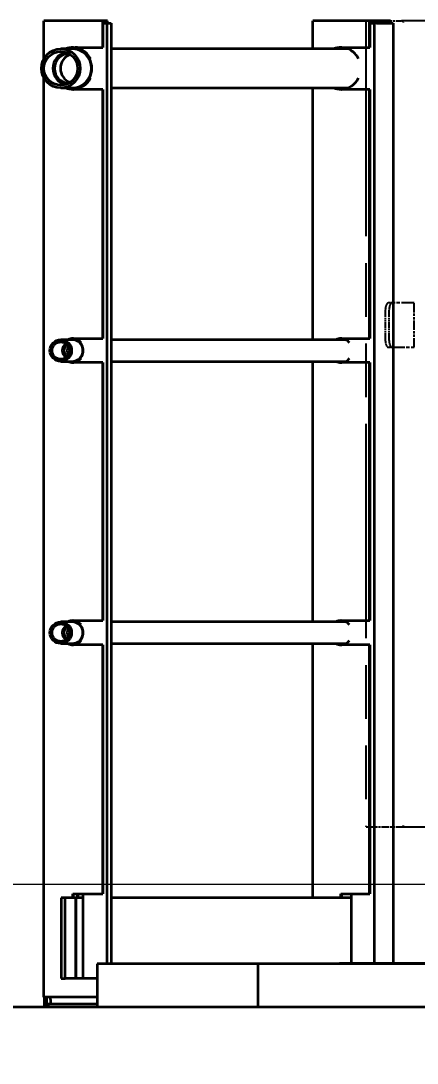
# Model space of a CAD drawing. Header units: millimetres. Extents: x 0 to 42050, y 0 to 29700.
# Drawn here: x 22827 to 23318, y 26642 to 27935 of the extents above; entities that cross this region are included whole.
import ezdxf

# ---------------------------------------------------------------- set-up
doc = ezdxf.new("R2010")
doc.units = ezdxf.units.MM
doc.header["$LTSCALE"] = 50
doc.linetypes.add('DOUBLE_DASH_CHAIN', pattern=[1.2403, 0.6614, -0.0827, 0.1654, -0.0827, 0.1654, -0.0827])
for name, color, linetype, lineweight in [('Dimension', 7, 'Continuous', 18), ('Hatch', 7, 'Continuous', 18), ('Reference', 7, 'DOUBLE_DASH_CHAIN', 25), ('Visible', 7, 'Continuous', 35)]:
    doc.layers.add(name, color=color, linetype=linetype, lineweight=lineweight)
doc.styles.add('Title', font='arial.ttf')
doc.dimstyles.new('Default - Method 2b', dxfattribs={"dimscale": 50, "dimtxt": 3, "dimasz": 2.5, "dimexe": 3, "dimexo": 0.5, "dimgap": 0.7, "dimtad": 0, "dimtoh": 1, "dimdec": 1, "dimrnd": 1e-08, "dimtxsty": 'Title', "dimcen": 0.09, "dimdle": 10, "dimclrd": 256, "dimclre": 256, "dimclrt": 7, "dimadec": 0, "dimazin": 2, "dimtfac": 0.833333, "dimtdec": 1, "dimtmove": 0, "dimatfit": 3, "dimfxl": 1, "dimtolj": 1, "dimlwd": -1, "dimlwe": -1, "dimarcsym": 0})
pattern_1 = [(10.0149, (0, 0), (-27.6073, 156.33106), [])]

# ---------------------------------------------------------------- blocks, each defined once
blk = doc.blocks.new('*D40')
at = {"layer": 'Defpoints', "color": 0, "transparency": 16777216}
for p in [(23797.6, 26863.8), (21698.2, 20352.3), (22531.3, 20352.3)]:
    blk.add_point(p, dxfattribs=at)
at = {"layer": 'Dimension', "transparency": 16777216}
for p, q in [((23772.6, 26863.8), (21548.2, 26863.8)), ((21698.2, 26738.8), (21698.2, 23852.9)), ((21698.2, 20477.3), (21698.2, 23363.1)), ((22506.3, 20352.3), (21548.2, 20352.3))]:
    blk.add_line(p, q, dxfattribs=at)
for points in [[(21677.4, 26738.8), (21719, 26738.8), (21698.2, 26863.8)], [(21677.4, 20477.3), (21719, 20477.3), (21698.2, 20352.3)]]:
    blk.add_solid(points, dxfattribs=at)
at = {"layer": 'Dimension', "color": 7, "transparency": 16777216, "insert": (21774.8, 23398.1), "char_height": 150, "attachment_point": 7, "rotation": 90, "style": 'Title'}
blk.add_mtext('\\A1;6511', dxfattribs=at)

msp = doc.modelspace()

# ---------------------------------------------------------------- hatches: boundary and pattern name
at = {"layer": 'Hatch'}
h = msp.add_hatch(dxfattribs=at)
h.set_pattern_fill('ANSI31', color=256, scale=1270, angle=295.01482, style=0)
h.set_pattern_definition([(340.0148, (0, 0), (54.2571, 149.19025), [])])
edge = h.paths.add_edge_path()
edge.add_ellipse((22876.26, 27876.33), major_axis=(0, 24.15), ratio=1, start_angle=0, end_angle=360)
edge = h.paths.add_edge_path(flags=0)
edge.add_ellipse((22876.26, 27876.33), major_axis=(-20.9, 0), ratio=1, start_angle=0, end_angle=360)
h = msp.add_hatch(dxfattribs=at)
h.set_pattern_fill('ANSI31', color=256, scale=1270, angle=205.01467, style=0)
h.set_pattern_definition([(250.01467, (0, 0), (149.1901, -54.2575), [])])
edge = h.paths.add_edge_path()
edge.add_ellipse((22876.26, 27526.33), major_axis=(13.45, 0), ratio=1, start_angle=0, end_angle=360)
edge = h.paths.add_edge_path(flags=0)
edge.add_ellipse((22876.26, 27526.33), major_axis=(0, 10.8), ratio=1, start_angle=0, end_angle=360)
h = msp.add_hatch(dxfattribs=at)
h.set_pattern_fill('ANSI31', color=256, scale=1270, angle=-34.98511, style=0)
h.set_pattern_definition(pattern_1)
edge = h.paths.add_edge_path()
edge.add_ellipse((22876.26, 27176.33), major_axis=(13.45, 0), ratio=1, start_angle=0, end_angle=360)
edge = h.paths.add_edge_path(flags=0)
edge.add_ellipse((22876.26, 27176.33), major_axis=(-10.8, 0), ratio=1, start_angle=0, end_angle=360)
h = msp.add_hatch(dxfattribs=at)
h.set_pattern_fill('ANSI31', color=256, scale=1270, angle=220.01465, style=0)
h.set_pattern_definition([(265.01465, (0, 0), (158.14944, -13.79554), [])])
h.paths.add_polyline_path([(22881.76, 26747.33), (22881.76, 26847.33), (22876.76, 26847.33), (22876.76, 26747.33)])
h = msp.add_hatch(dxfattribs=at)
h.set_pattern_fill('ANSI31', color=256, scale=1270, angle=-34.98511, style=0)
h.set_pattern_definition(pattern_1)
h.paths.add_polyline_path([(23121.26, 26765.33), (22921.26, 26765.33), (22921.26, 26712.33), (23121.26, 26712.33)])

# ---------------------------------------------------------------- linework, layer by layer
at = {"layer": 'Reference', "color": 9, "ltscale": 8.042114, "true_color": 0xc0c0c0}
msp.add_line((23254.72, 27934.06), (23254.72, 26936.6), dxfattribs=at)
at = {"layer": 'Reference', "color": 9, "ltscale": 0.29193, "true_color": 0xc0c0c0}
for p, q in [((23255.99, 27935.33), (23298.8, 27935.33)), ((23255.99, 26935.33), (23298.8, 26935.33))]:
    msp.add_line(p, q, dxfattribs=at)
at = {"layer": 'Reference', "color": 9, "ltscale": 4.12641, "true_color": 0xc0c0c0}
for p, q in [((23536.6, 27935.33), (23298.8, 27935.33)), ((23298.8, 26935.33), (23536.6, 26935.33))]:
    msp.add_line(p, q, dxfattribs=at)
at = {"layer": 'Reference', "color": 9, "ltscale": 0.031642, "true_color": 0xc0c0c0}
for p, q in [((23287.02, 27585.33), (23282.37, 27585.33)), ((23282.37, 27530.33), (23287.02, 27530.33))]:
    msp.add_line(p, q, dxfattribs=at)
at = {"layer": 'Reference', "color": 9, "ltscale": 0.478651, "true_color": 0xc0c0c0}
for p, q in [((23314.61, 27585.33), (23287.02, 27585.33)), ((23287.02, 27530.33), (23314.61, 27530.33))]:
    msp.add_line(p, q, dxfattribs=at)
at = {"layer": 'Reference', "color": 9, "ltscale": 0.349066, "true_color": 0xc0c0c0}
msp.add_line((23314.61, 27530.33), (23314.61, 27585.33), dxfattribs=at)
at = {"layer": 'Reference', "color": 9, "ltscale": 0.222097, "true_color": 0xc0c0c0}
for p, q in [((23278.71, 27575.33), (23278.71, 27540.33)), ((23283.36, 27575.33), (23283.36, 27540.33))]:
    msp.add_line(p, q, dxfattribs=at)
at = {"layer": 'Reference', "color": 9, "ltscale": 0.017504, "true_color": 0xc0c0c0}
for centre, major_axis in [((23256.72, 27933.33), (-1.65, 1.65)), ((23256.72, 26937.33), (-1.65, -1.65))]:
    msp.add_ellipse(centre, major_axis=major_axis, ratio=0.6813879, start_param=5.6850602, end_param=6.8813104, dxfattribs=at)
at = {"layer": 'Reference', "color": 9, "ltscale": 0.024152, "true_color": 0xc0c0c0}
for centre, major_axis, start_param, end_param in [((23299.53, 27933.33), (-1.65, 1.65), 4.1142639, 5.6850602), ((23299.53, 26937.33), (-1.65, -1.65), 0.5981251, 2.1689214)]:
    msp.add_ellipse(centre, major_axis=major_axis, ratio=0.6813879, start_param=start_param, end_param=end_param, dxfattribs=at)
at = {"layer": 'Reference', "color": 9, "ltscale": 0.099622, "true_color": 0xc0c0c0}
for centre, major_axis, start_param, end_param in [((23282.37, 27575.33), (0, 10), 0, 1.5707963), ((23287.02, 27575.33), (0, 10), 0, 1.5707963), ((23282.37, 27540.33), (0, -10), 4.712389, 6.2831853), ((23287.02, 27540.33), (0, -10), 4.712389, 6.2831853)]:
    msp.add_ellipse(centre, major_axis=major_axis, ratio=0.3658501, start_param=start_param, end_param=end_param, dxfattribs=at)
at = {"layer": 'Visible', "color": 9, "true_color": 0xc0c0c0}
for p, q in [((22928.11, 27935.33), (22855.28, 27935.33)), ((22855.28, 27888.29), (22855.28, 27935.33)), ((22934.2, 27935.33), (22928.11, 27935.33)), ((22928.11, 27935.33), (22928.11, 27902.33)), ((22928.32, 27932.33), (22928.32, 27902.33)), ((22928.45, 27932.33), (22928.32, 27932.33)), ((22928.45, 27932.33), (22933.44, 27932.33)), ((22933.44, 27932.33), (22933.44, 26765.33)), ((22934.05, 27932.33), (22933.44, 27932.33)), ((22934.05, 27932.33), (22938.24, 27932.33)), ((22934.2, 27932.33), (22934.2, 27935.33)), ((22938.24, 27932.33), (22938.85, 27932.33)), ((22938.85, 27932.33), (22938.85, 26765.33)), ((23258.79, 27935.33), (23189.06, 27935.33)), ((23189.06, 27900.48), (23189.06, 27935.33)), ((23285.4, 27935.33), (23258.79, 27935.33)), ((23258.79, 27935.33), (23258.79, 27902.33)), ((23259.68, 27932.33), (23259.68, 27902.33)), ((23260.27, 27932.33), (23259.68, 27932.33)), ((23260.27, 27932.33), (23265.05, 27932.33)), ((23265.05, 27932.33), (23265.05, 26766.42)), ((23267.71, 27932.33), (23265.05, 27932.33)), ((23267.71, 27932.33), (23286.04, 27932.33)), ((23285.4, 27932.33), (23285.4, 27935.33)), ((23286.04, 27932.33), (23288.7, 27932.33)), ((23288.7, 27932.33), (23288.7, 26766.42)), ((22890.29, 27900.48), (22876.26, 27900.48)), ((22900.19, 27900.48), (22890.77, 27900.48)), ((22891.7, 27902.33), (22928.11, 27902.33)), ((22896.99, 27902.33), (22903.01, 27898.84)), ((22928.11, 27902.33), (22928.32, 27902.33)), ((23233.21, 27900.48), (22938.85, 27900.48)), ((23217.64, 27901.22), (23217.64, 27900.48)), ((23223.92, 27902.33), (23258.79, 27902.33)), ((23230.15, 27902.33), (23235.91, 27898.84)), ((23258.79, 27902.33), (23259.68, 27902.33)), ((22855.28, 26724.33), (22855.28, 27864.36)), ((22876.26, 27852.18), (22890.29, 27852.18)), ((22890.77, 27852.18), (22899.65, 27852.18)), ((22938.85, 27852.18), (23232.69, 27852.18)), ((23189.06, 27539.78), (23189.06, 27852.18)), ((23217.64, 27852.18), (23217.64, 27851.43)), ((23220.94, 27852.18), (23220.94, 27850.65)), ((22928.11, 27850.33), (22891.7, 27850.33)), ((22928.11, 27850.33), (22928.11, 27541.33)), ((22928.32, 27850.33), (22928.11, 27850.33)), ((22928.32, 27850.33), (22928.32, 27541.33)), ((23258.79, 27850.33), (23223.92, 27850.33)), ((23258.79, 27850.33), (23258.79, 27541.33)), ((23259.68, 27850.33), (23258.79, 27850.33)), ((23259.68, 27850.33), (23259.68, 27541.33)), ((22891.7, 27541.33), (22928.11, 27541.33)), ((22894.05, 27541.33), (22897.52, 27539.32)), ((22928.11, 27541.33), (22928.32, 27541.33)), ((23223.92, 27541.33), (23258.79, 27541.33)), ((23227.33, 27541.33), (23230.66, 27539.32)), ((23258.79, 27541.33), (23259.68, 27541.33)), ((22890.29, 27539.78), (22876.26, 27539.78)), ((22896.73, 27539.78), (22890.77, 27539.78)), ((23229.9, 27539.78), (22938.85, 27539.78)), ((22876.26, 27512.88), (22890.29, 27512.88)), ((22890.77, 27512.88), (22896.67, 27512.88)), ((22928.11, 27511.33), (22891.7, 27511.33)), ((22928.11, 27511.33), (22928.11, 27191.33)), ((22928.32, 27511.33), (22928.11, 27511.33)), ((22928.32, 27511.33), (22928.32, 27191.33)), ((22938.85, 27512.88), (23229.84, 27512.88)), ((23189.06, 27189.78), (23189.06, 27512.88)), ((23220.94, 27512.88), (23220.94, 27511.89)), ((23258.79, 27511.33), (23223.92, 27511.33)), ((23258.79, 27511.33), (23258.79, 27191.33)), ((23259.68, 27511.33), (23258.79, 27511.33)), ((23259.68, 27511.33), (23259.68, 27191.33)), ((22890.29, 27189.78), (22876.26, 27189.78)), ((22896.73, 27189.78), (22890.77, 27189.78)), ((22891.7, 27191.33), (22928.11, 27191.33)), ((22894.05, 27191.33), (22897.52, 27189.32)), ((22928.11, 27191.33), (22928.32, 27191.33)), ((23229.9, 27189.78), (22938.85, 27189.78)), ((23223.92, 27191.33), (23258.79, 27191.33)), ((23227.33, 27191.33), (23230.66, 27189.32)), ((23258.79, 27191.33), (23259.68, 27191.33)), ((22876.26, 27162.88), (22890.29, 27162.88)), ((22890.77, 27162.88), (22896.67, 27162.88)), ((22928.11, 27161.33), (22891.7, 27161.33)), ((22928.11, 27161.33), (22928.11, 26852.33)), ((22928.32, 27161.33), (22928.11, 27161.33)), ((22928.32, 27161.33), (22928.32, 26852.33)), ((22938.85, 27162.88), (23229.84, 27162.88)), ((23189.06, 26847.33), (23189.06, 27162.88)), ((23220.94, 27162.88), (23220.94, 27161.89)), ((23258.79, 27161.33), (23223.92, 27161.33)), ((23258.79, 27161.33), (23258.79, 26852.33)), ((23259.68, 27161.33), (23258.79, 27161.33)), ((23259.68, 27161.33), (23259.68, 26852.33)), ((22881.76, 26847.33), (22876.76, 26847.33)), ((22876.76, 26847.33), (22876.76, 26747.33)), ((22881.76, 26747.33), (22881.76, 26847.33)), ((22894.8, 26847.33), (22881.76, 26847.33)), ((22891.2, 26847.33), (22891.2, 26852.33)), ((22891.2, 26852.33), (22928.11, 26852.33)), ((22891.4, 26852.33), (22891.4, 26847.33)), ((22894.8, 26747.33), (22894.8, 26847.33)), ((22894.8, 26847.33), (22894.87, 26847.33)), ((22894.87, 26847.33), (22894.87, 26747.33)), ((22903.51, 26847.33), (22894.87, 26847.33)), ((22897.08, 26847.33), (22897.08, 26852.33)), ((22897.28, 26852.33), (22897.28, 26847.33)), ((22903.51, 26852.33), (22903.51, 26747.33)), ((22928.11, 26852.33), (22928.32, 26852.33)), ((23236.39, 26847.33), (22938.85, 26847.33)), ((23223.45, 26847.33), (23223.45, 26852.33)), ((23223.45, 26852.33), (23258.79, 26852.33)), ((23224.33, 26852.33), (23224.33, 26847.33)), ((23236.39, 26852.33), (23236.39, 26766.42)), ((23258.79, 26852.33), (23259.68, 26852.33)), ((22876.76, 26747.33), (22881.76, 26747.33)), ((22894.8, 26747.33), (22881.76, 26747.33)), ((22894.87, 26747.33), (22894.8, 26747.33)), ((22897.31, 26747.33), (22894.87, 26747.33)), ((22921.26, 26747.33), (22897.31, 26747.33)), ((22864.26, 26724.33), (22855.28, 26724.33)), ((22855.89, 26712.33), (22855.89, 26724.33)), ((22858.88, 26712.33), (22858.88, 26724.33)), ((22921.26, 26715.33), (22860.42, 26715.33)), ((22860.42, 26715.33), (22860.42, 26712.33)), ((22863.6, 26721.33), (22863.6, 26724.33)), ((22863.6, 26721.33), (22863.6, 26715.33)), ((22921.26, 26724.33), (22864.26, 26724.33)), ((22801.26, 26712.33), (22921.26, 26712.33)), ((23121.26, 26712.33), (23482.62, 26712.33))]:
    msp.add_line(p, q, dxfattribs=at)
at = {"layer": 'Visible'}
for p, q in [((23121.26, 26765.33), (22921.26, 26765.33)), ((22921.26, 26765.33), (22921.26, 26712.33)), ((23121.26, 26712.33), (23121.26, 26765.33)), ((23581.72, 26765.33), (23121.26, 26765.33)), ((23221.86, 26766.42), (23356.36, 26766.42)), ((22921.26, 26712.33), (23121.26, 26712.33)), ((23121.26, 26712.33), (23121.26, 26712.33))]:
    msp.add_line(p, q, dxfattribs=at)
at = {"layer": 'Visible', "color": 9, "true_color": 0xc0c0c0}
for centre, radius in [((22876.26, 27876.33), 24.15), ((22876.26, 27876.33), 20.9), ((22876.26, 27526.33), 13.45), ((22876.26, 27526.33), 10.8), ((22876.26, 27176.33), 13.45), ((22876.26, 27176.33), 10.8)]:
    msp.add_circle(centre, radius, dxfattribs=at)
for centre, major_axis, ratio, start_param, end_param in [((22886.82, 27876.33), (0, 20.5), 0.9982364, 0.2213681, 2.9202246), ((22886.82, 27876.33), (0, 18.5), 0.9982364, 0.043528, 3.0980646), ((22894.18, 27876.33), (0, 18.5), 0.9982364, 0.3492293, 2.7923633), ((22891.7, 27876.33), (0, 26), 0.9977113, 0, 0.3795103), ((22891.9, 27876.33), (0, 26), 0.9977113, 0, 0.3795103), ((22897.58, 27876.33), (0, 26), 0.9977113, 0.0222886, 0.3795103), ((22897.78, 27876.33), (0, 26), 0.9977113, 0.0297735, 0.3795103), ((22890.29, 27876.33), (0, 24.15), 0.9982621, 3.1415927, 6.2831853), ((22890.77, 27876.33), (0, 24.15), 0.9982032, 3.131732, 6.293046), ((22890.04, 27876.33), (0, -26), 0.9977113, 2.0436914, 2.6179939), ((23223.92, 27876.33), (0, 26), 0.9552981, 0, 0.3795103), ((23224.81, 27876.33), (0, 26), 0.9552981, 0, 0.3795103), ((23223.49, 27876.33), (0, -26), 0.9552981, 2.0436914, 2.6179939), ((22890.04, 27876.33), (0, -26), 0.9977113, 0.0358626, 1.0979012), ((23223.49, 27876.33), (0, -26), 0.9552981, 0.0265616, 1.0979012), ((22891.7, 27876.33), (0, -26), 0.9977113, 5.903675, 6.2831853), ((22891.9, 27876.33), (0, -26), 0.9977113, 5.903675, 6.2831853), ((22895.25, 27876.33), (0, -26), 0.9977113, 5.903675, 6.1826611), ((22895.45, 27876.33), (0, -26), 0.9977113, 5.903675, 6.1787306), ((22897.58, 27876.33), (0, -26), 0.9977113, 5.903675, 6.1373357), ((22897.78, 27876.33), (0, -26), 0.9977113, 5.903675, 6.1333827), ((23223.92, 27876.33), (0, -26), 0.9552981, 5.903675, 6.2831853), ((23224.81, 27876.33), (0, -26), 0.9552981, 5.903675, 6.2831853), ((22891.7, 27526.33), (0, 15), 0.9977113, 0, 0.4586146), ((22891.9, 27526.33), (0, 15), 0.9977113, 0, 0.4586146), ((22897.58, 27526.33), (0, 15), 0.9977113, 0.2020194, 0.4586146), ((22897.78, 27526.33), (0, 15), 0.9977113, 0.2121743, 0.4586146), ((23223.92, 27526.33), (0, 15), 0.9552981, 0, 0.4586146), ((23224.81, 27526.33), (0, 15), 0.9552981, 0, 0.4586146), ((22888.42, 27526.33), (0, -10.5), 0.9982364, 3.7296271, 5.6951509), ((22888.42, 27526.33), (0, -8.5), 0.9982364, 3.6668434, 5.7579345), ((22892.58, 27526.33), (0, -8.5), 0.9982364, 4.0701866, 5.3545914), ((22890.29, 27526.33), (0, 13.45), 0.9982621, 3.1415927, 6.2831853), ((22890.77, 27526.33), (0, 13.45), 0.9982032, 3.1238868, 6.3008912), ((22890.04, 27526.33), (0, -15), 0.9977113, 2.2624317, 2.6179939), ((23223.49, 27526.33), (0, -15), 0.9552981, 2.2624317, 2.6179939), ((22890.04, 27526.33), (0, -15), 0.9977113, 0.0621886, 0.879161), ((23223.49, 27526.33), (0, -15), 0.9552981, 0.046051, 0.879161), ((22891.7, 27526.33), (0, -15), 0.9977113, 5.8245707, 6.2831853), ((22891.9, 27526.33), (0, -15), 0.9977113, 5.8245707, 6.2831853), ((22895.25, 27526.33), (0, -15), 0.9977113, 5.8245707, 6.1083473), ((22895.45, 27526.33), (0, -15), 0.9977113, 5.8245707, 6.1014609), ((22897.58, 27526.33), (0, -15), 0.9977113, 5.8245707, 6.0285313), ((22897.78, 27526.33), (0, -15), 0.9977113, 5.8245707, 6.0215217), ((23223.92, 27526.33), (0, -15), 0.9552981, 5.8245707, 6.2831853), ((23224.81, 27526.33), (0, -15), 0.9552981, 5.8245707, 6.2831853), ((22888.42, 27176.33), (0, 10.5), 0.9982364, 0.5880345, 2.5535582), ((22888.42, 27176.33), (0, 8.5), 0.9982364, 0.5252508, 2.6163419), ((22892.58, 27176.33), (0, 8.5), 0.9982364, 0.9285939, 2.2129987), ((22891.7, 27176.33), (0, 15), 0.9977113, 0, 0.4586146), ((22891.9, 27176.33), (0, 15), 0.9977113, 0, 0.4586146), ((22890.29, 27176.33), (0, 13.45), 0.9982621, 3.1415927, 6.2831853), ((22890.77, 27176.33), (0, 13.45), 0.9982032, 3.1238868, 6.3008912), ((22897.58, 27176.33), (0, 15), 0.9977113, 0.2020194, 0.4586146), ((22897.78, 27176.33), (0, 15), 0.9977113, 0.2121743, 0.4586146), ((22890.04, 27176.33), (0, -15), 0.9977113, 2.2624317, 2.6179939), ((23223.92, 27176.33), (0, 15), 0.9552981, 0, 0.4586146), ((23224.81, 27176.33), (0, 15), 0.9552981, 0, 0.4586146), ((23223.49, 27176.33), (0, -15), 0.9552981, 2.2624317, 2.6179939), ((22890.04, 27176.33), (0, -15), 0.9977113, 0.0621886, 0.879161), ((23223.49, 27176.33), (0, -15), 0.9552981, 0.046051, 0.879161), ((22891.7, 27176.33), (0, -15), 0.9977113, 5.8245707, 6.2831853), ((22891.9, 27176.33), (0, -15), 0.9977113, 5.8245707, 6.2831853), ((22895.25, 27176.33), (0, -15), 0.9977113, 5.8245707, 6.1083473), ((22895.45, 27176.33), (0, -15), 0.9977113, 5.8245707, 6.1014609), ((22897.58, 27176.33), (0, -15), 0.9977113, 5.8245707, 6.0285313), ((22897.78, 27176.33), (0, -15), 0.9977113, 5.8245707, 6.0215217), ((23223.92, 27176.33), (0, -15), 0.9552981, 5.8245707, 6.2831853), ((23224.81, 27176.33), (0, -15), 0.9552981, 5.8245707, 6.2831853)]:
    msp.add_ellipse(centre, major_axis=major_axis, ratio=ratio, start_param=start_param, end_param=end_param, dxfattribs=at)

# ---------------------------------------------------------------- dimensions: what is measured, and where the dimension line sits
at = {"layer": 'Dimension'}
dim = msp.add_linear_dim(base=(21698.2, 20352.33), p1=(23797.62, 26863.76), p2=(22531.26, 20352.33), angle=90, dimstyle='Default - Method 2b', override={"dimgap": 0.7, "dimtoh": 0, "dimdec": 0, "dimtol": 0, "dimlim": 0, "dimtp": 0, "dimtm": 0, "dimtdec": 0, "dimtofl": 0, "dimatfit": 1}, dxfattribs=at)
dim.commit()
dim.dimension.update_dxf_attribs({"geometry": '*D40', "text_midpoint": (21698.2, 23608.04), "dimtype": 160})

doc.saveas('drawing.dxf')
